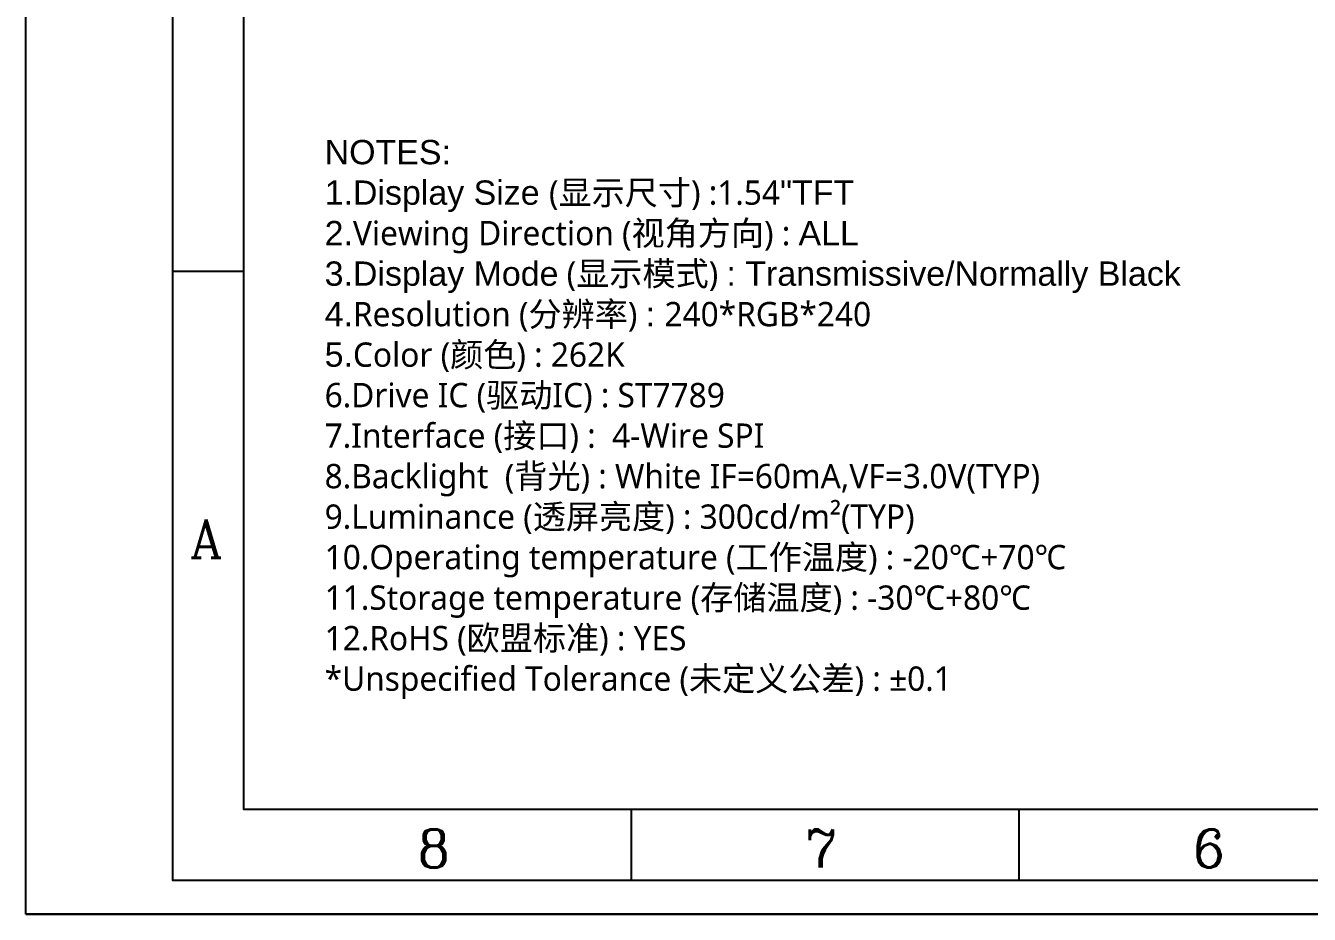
# Model space of a CAD drawing. Header units: millimetres. Extents: x 790 to 1082, y 1773 to 1991.
# Drawn here: x 790.5 to 896.2, y 1773.3 to 1846.4 of the extents above; entities that cross this region are included whole.
import ezdxf

# ---------------------------------------------------------------- set-up
doc = ezdxf.new("R2010")
doc.units = ezdxf.units.MM
doc.layers.add('1-标准图框', color=40, linetype='Continuous')
doc.layers.add('5-PIN文字', color=7, linetype='Continuous')
doc.styles.add('ROMANC', font='romanc.shx', dxfattribs={"bigfont": 'gbcbig.shx'})
doc.styles.add('ZY样式1', font='')
doc.styles.get('ZY样式1').set_extended_font_data('Microsoft YaHei')

msp = doc.modelspace()

# ---------------------------------------------------------------- linework, layer by layer
at = {"layer": '1-标准图框', "color": 7}
for p, q in [((808.437, 1826.1806), (802.5918, 1826.1806)), ((840.3607, 1776.0469), (840.3607, 1781.892)), ((872.2844, 1776.0469), (872.2844, 1781.892))]:
    msp.add_line(p, q, dxfattribs=at)
for points in [[(802.5918, 1964.8913), (1069.6719, 1964.8913), (1069.6719, 1776.0469), (802.5918, 1776.0469)], [(808.437, 1959.0461), (1063.8267, 1959.0461), (1063.8267, 1781.892), (808.437, 1781.892)]]:
    msp.add_lwpolyline(points, close=True, dxfattribs=at)
at = {"layer": '5-PIN文字'}
for p, q in [((790.4696, 1773.2671), (790.4696, 1967.0337)), ((1081.1196, 1773.2671), (790.4696, 1773.2671)), ((790.4696, 1773.2671), (1081.1196, 1773.2671))]:
    msp.add_line(p, q, dxfattribs=at)

# ---------------------------------------------------------------- texts
at = {"layer": '1-标准图框', "color": 7, "style": 'ROMANC'}
for s, p in [('A', (803.9835, 1802.6188)), ('8', (822.7206, 1777.1139)), ('7', (854.6443, 1777.1139)), ('6', (886.568, 1777.1139))]:
    msp.add_text(s, height=3.1474, dxfattribs=at).set_placement(p)
at = {"layer": '1-标准图框', "color": 7, "insert": (815.0866, 1837.0114), "char_height": 2, "width": 73.900461, "attachment_point": 1, "style": 'ZY样式1'}
msp.add_mtext('{\\fArial|b0|i0|c0|p34;\\C0;NOTES:\\P1.Display\\fArial|b0|i0|c134|p34; \\fArial|b0|i0|c0|p34;Size \\fMicrosoft YaHei|b0|i0|c134|p34;(显示尺寸) :1.54\\fArial|b0|i0|c0|p34;"TFT\\P2.\\fMicrosoft YaHei|b0|i0|c134|p34;Viewing Direction (视角方向) : \\fArial|b0|i0|c0|p34;\\C7;ALL\\P3.Display Mode\\fMicrosoft YaHei|b0|i0|c134|p34;\\C0; (显示模式) \\fArial|b0|i0|c0|p34;\\C7;: Transmissive\\C0;/Normally\\fArial|b0|i0|c134|p34; \\fArial|b0|i0|c0|p34;Black\\C7;\\P4.\\fMicrosoft YaHei|b0|i0|c134|p34;\\C0;Resolution (分辨率) \\fArial|b0|i0|c0|p34;\\C7;: \\fMicrosoft YaHei|b0|i0|c134|p34;\\C0;240*RGB*240\\P\\fArial|b0|i0|c0|p34;\\C7;5.\\fMicrosoft YaHei|b0|i0|c134|p34;\\C0;Color (颜色) : 262K\\P6.Drive IC (驱动IC) : ST7789\\P7.Interface (接口) :  4-Wire SPI\\P\\fMicrosoft JhengHei|b0|i0|c134|p34;8.Backlight \\fMicrosoft YaHei|b0|i0|c134|p34; (背光) : White IF=60mA,VF=3.0V(TYP)\\P9.Luminance (透屏亮度) : 300cd/m²(TYP)\\P10.Operating temperature (工作温度) : -20℃+70℃\\P11.Storage temperature (存储温度) : -30℃+80℃\\P12.RoHS (欧盟标准) : YES\\P*Unspecified Tolerance (未定义公差) : %%P0.1}', dxfattribs=at)

doc.saveas('drawing.dxf')
